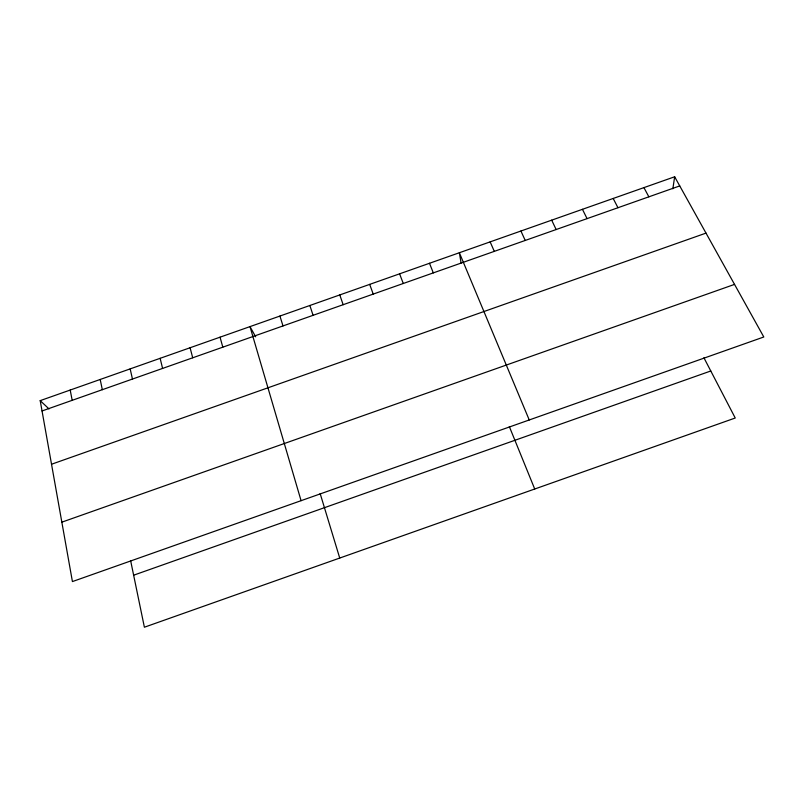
<?xml version="1.0" encoding="UTF-8"?>
<svg xmlns="http://www.w3.org/2000/svg" width="804" height="804" viewBox="0 0 804 804"><rect width="100%" height="100%" fill="white"/><g stroke="black" fill="none" stroke-linecap="round" stroke-linejoin="round"><path stroke-width="1.21" d="M672.858 188.779L674.656 176.779L40.2 400.633L72.42 581.573L763.8 336.987L674.656 176.779M51.526 464.24L706.002 233.11M61.838 522.168L734.534 284.395M133.635 575.202L710.786 370.986M42.039 410.965L679.742 185.925M40.2 400.633L49.024 408.924M255.672 336.806L249.994 326.615L301.078 500.681M643.924 187.613L648.858 196.819M703.922 357.78L735.238 418.01L144.388 627.22L130.62 560.589M613.191 198.467L617.964 207.723M582.438 209.311L587.061 218.628M551.685 220.165L556.147 229.542M520.922 231.019L525.223 240.446M490.149 241.873L494.299 251.361M529.243 419.969L459.365 252.737L461.104 263.099M509.344 426.612L534.72 489.013M429.487 263.28L433.316 272.888M399.588 273.832L403.276 283.49M369.689 284.385L373.217 294.093M339.78 294.937L343.157 304.706M309.862 305.49L313.078 315.319M279.933 316.052L282.998 325.932M320.153 493.545L339.73 558.056M220.045 337.177L222.808 347.167M190.096 347.75L192.699 357.8M160.137 358.323L162.589 368.423M130.168 368.895L132.459 379.056M100.188 379.468L102.329 389.689M70.199 390.051L72.189 400.322"/></g></svg>
